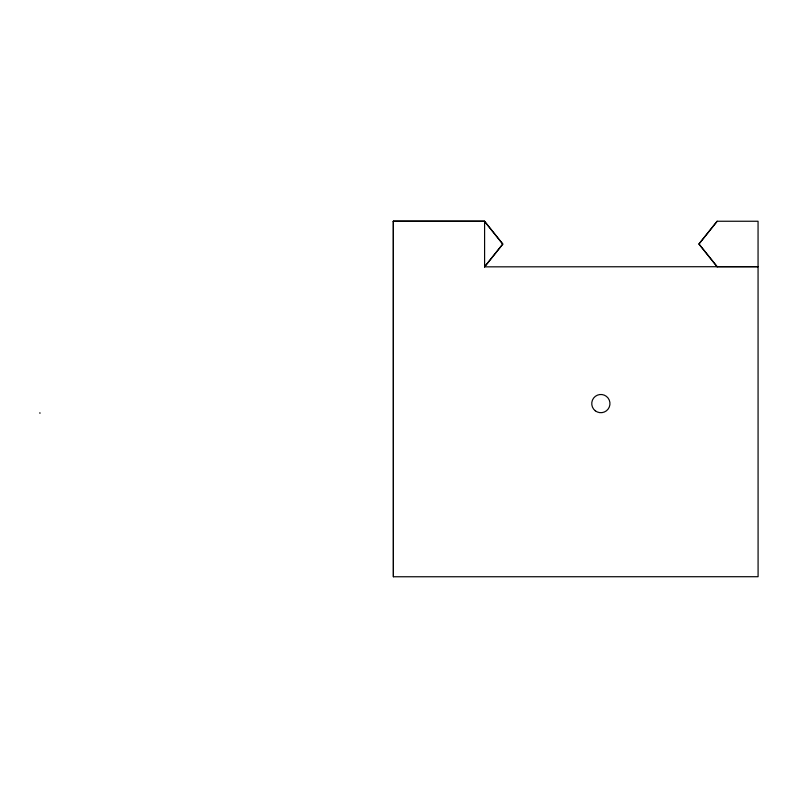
<?xml version="1.0" encoding="UTF-8"?>
<svg xmlns="http://www.w3.org/2000/svg" width="798" height="798" viewBox="0 0 798 798"><rect width="100%" height="100%" fill="white"/><g stroke="black" fill="none" stroke-linecap="round" stroke-linejoin="round"><path stroke-width="1.2" d="M393.404 576.745L393.344 221.305L484.595 221.395L502.83 244.118L484.595 266.841L758.07 266.692L717.173 266.692L698.928 243.969L717.163 221.246L758.06 221.246L758.09 576.715L393.364 576.764L393.334 221.275M484.526 266.851L502.75 244.058L484.516 221.255M717.163 221.246L698.938 244.038L717.173 266.831M393.314 221.275L484.516 221.265M393.334 221.405L484.595 221.395L484.595 266.851M39.9 412.656L39.95 413.374M595.308 410.82A9.117 9.117 0 0 0 609.891 404.786A9.117 9.117 0 0 0 597.373 395.17A9.117 9.117 0 0 0 595.308 410.82"/></g></svg>
